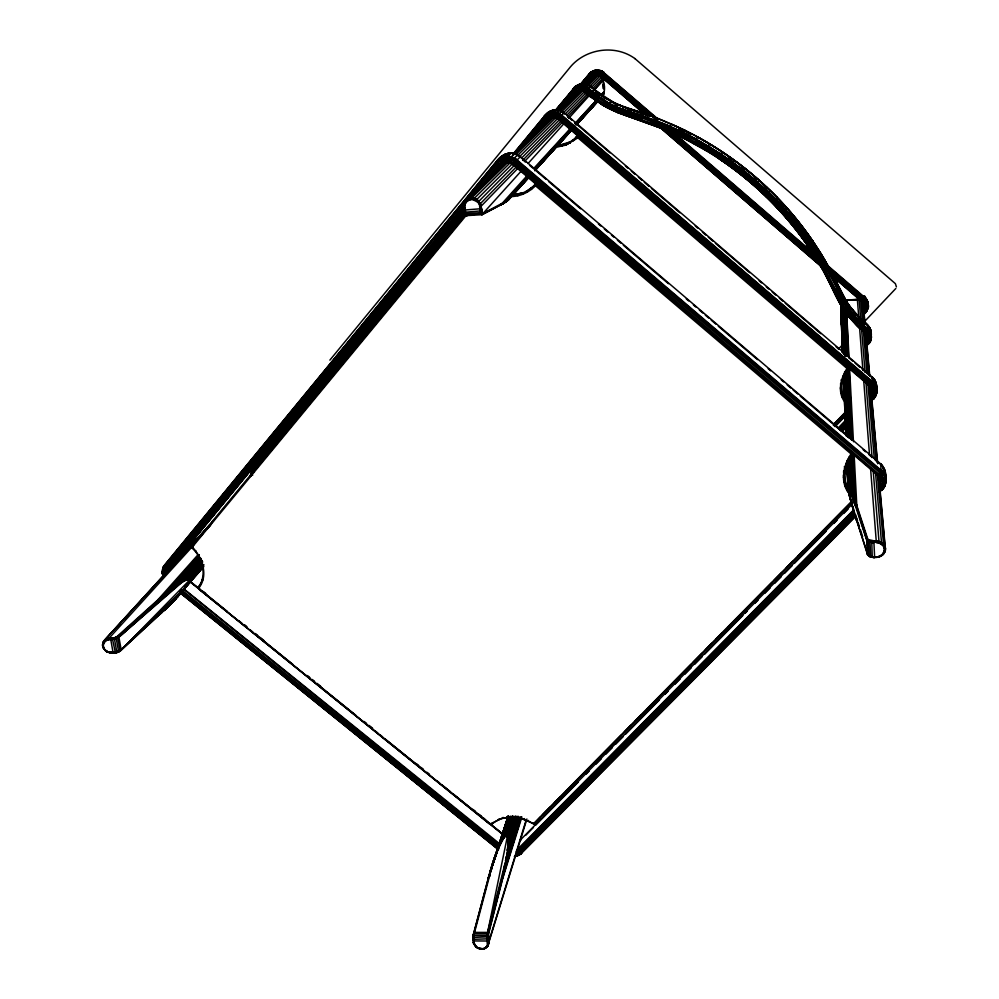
<?xml version="1.0" encoding="UTF-8"?>
<svg xmlns="http://www.w3.org/2000/svg" width="999" height="999" viewBox="0 0 999 999"><rect width="100%" height="100%" fill="white"/><g stroke="black" fill="none" stroke-linecap="round" stroke-linejoin="round"><path stroke-width="1.5" d="M526.098 820.092L488.648 942.244C488.898 949.874 478.533 950.873 474.95 945.603C473.576 942.02 471.516 935.801 474.463 932.404L487.587 932.404C490.509 937.961 488.948 952.921 478.321 948.413C474.9 947.364 469.006 935.501 476.448 947.189C480.469 949.287 487.062 949.762 488.536 944.317L488.449 933.141L502.734 877.384L521.091 817.257M474.712 945.529L473.451 938.923L473.901 932.854L488.898 876.298L508.966 817.157M487.974 945.541L484.802 948.351L487.562 945.616L488.036 932.854L502.335 877.085C517.045 814.809 500.511 830.306 488.486 877.459C493.456 864.197 496.178 849.375 503.996 837.125L510.689 816.395M594.817 76.386L593.818 76.211L584.89 84.903M869.979 341.983L868.368 344.081L871.44 337.35L870.666 332.592L854.632 316.046L846.565 305.232L820.366 256.131L820.379 252.847C777.734 183.654 708.478 131.843 630.506 109.216L628.771 111.651L627.597 116.059C702.871 138.062 770.167 187 812.824 252.972C829.595 276.96 837.637 307.055 859.977 327.023C865.309 329.907 870.741 336.588 866.046 342.407L865.858 340.622L867.919 337.312C874.362 334.016 870.117 346.79 866.745 343.044C875.698 336.913 870.241 323.926 861.825 320.117C827.459 280.607 855.981 314.498 863.386 321.865L862.849 322.29M853.883 510.327L849.162 494.73L848.163 486.863L851.623 492.719L856.817 505.631L867.919 539.448C874.787 541.433 890.171 541.92 883.928 553.608C880.319 558.141 871.128 559.24 867.469 554.495L866.807 540.609L853.333 499.5L848.163 486.863L856.318 505.107L867.432 539.822L871.677 541.458L878.983 541.371L883.503 544.155C892.631 556.006 867.419 559.29 880.668 556.056C893.93 543.394 874.487 542.469 866.945 540.059L854.882 502.572L848.026 487.037L852.434 506.905L867.644 555.019C880.156 559.577 872.314 557.729 867.469 554.495L868.081 555.382M473.489 942.232L476.448 947.189L474.038 943.73L474.188 933.803L489.273 877.047C492.407 863.773 497.027 848.551 504.907 836.126L511.176 816.945M847.901 488.149L848.188 486.913L853.196 496.366L856.817 505.631L855.768 506.73L851.335 493.194L849.962 456.905M847.889 487.774C847.914 487.187 849.849 500.424 851.485 502.759L851.36 499.65M520.029 818.181L504.745 864.585L487.587 932.404L488.723 933.241L502.922 877.784C505.269 864.672 510.939 848.588 507.442 836.138L487.312 933.803C488.286 935.539 489.323 940.034 487.237 941.021L473.601 940.933L473.301 934.739L488.486 877.459L507.767 818.556M474.463 932.404L473.301 934.739L473.301 940.708M518.456 817.744L508.091 850.486L507.317 850.224C508.254 847.489 510.889 833.591 504.907 836.126L511.101 816.857L520.004 817.881L533.616 823.588L852.184 500.911M879.794 463.911L880.668 463.886L881.118 471.016C891.645 478.746 877.097 497.265 884.09 487.262C887.412 480.019 886.837 469.542 880.668 463.886L520.392 156.668C513.199 150.225 501.573 153.297 496.428 161.463L164.76 564.785C162.612 567.494 160.602 573.463 163.536 575.649L163.436 570.716L164.81 566.333L497.202 161.738C502.31 155.981 510.651 157.018 516.695 160.427L881.118 471.016C887.724 474.8 887.274 485.214 881.955 489.997L879.395 488.349L880.057 488.111C883.665 484.215 883.441 476.898 878.745 474.026L514.173 163.424C510.364 159.128 502.822 159.703 499.05 163.836L478.046 189.822M491.333 868.93L508.091 816.133M871.34 334.927L869.455 330.469C859.227 321.715 849.912 312.287 843.281 300.574L827.534 268.306L812.637 244.243L812.724 241.046C783.154 197.715 743.044 161.776 697.002 136.676L695.953 139.023L696.79 140.072C743.256 164.498 782.966 201.061 812.637 244.243C833.141 269.48 838.261 304.97 864.135 325.961C860.314 334.178 854.595 321.466 850.873 319.056C836.787 303.446 831.23 282.592 820.079 265.097C792.482 218.094 752.709 178.496 706.031 150.437M842.07 396.903L842.894 395.854L844.592 400.012L843.805 400.661C837.199 390.372 841.42 377.347 846.965 368.431L577.922 137.825L566.021 145.055L557.604 146.953L557.904 145.629L569.83 142.008L570.404 142.645L566.508 144.505L566.046 143.806L557.654 145.916M855.481 502.847L854.12 501.785L854.495 500.262L855.481 502.847L854.12 501.785L854.957 500.724L852.796 452.472M849.325 493.881C839.447 482.03 843.593 464.897 851.023 453.908L535.489 185.789C528.908 192.382 519.817 196.791 510.377 196.491M843.456 471.216L844.492 471.653L844.979 481.468L848.226 490.072L847.327 490.871M593.781 90.572L603.184 80.145L602.31 77.585L602.085 78.434C604.795 82.655 605.569 90.822 602.847 95.667L603.871 91.558M866.895 324.887C872.252 328.184 872.052 337.537 869.342 342.757L865.596 340.284L866.995 337.088L865.933 333.504L850.873 319.056L842.394 307.717L823.226 270.592L808.541 246.915L808.616 244.767M516.633 817.082L507.929 844.542L508.066 837.087C503.608 831.717 500.849 845.291 498.389 847.514L508.541 816.508L492.02 865.221L489.273 877.047L490.771 869.342L508.129 816.171M201.636 560.289L182.605 581.818L118.893 637.137L116.958 637.724L116.546 636.95L157.805 599.912C165.996 595.342 180.344 576.773 189.835 579.832L120.867 650.386L115.31 652.522L107.83 652.147L104.233 649.275L103.259 645.167L105.619 640.072L114.485 639.173L114.86 637.624L118.257 636.288L158.279 600.037L180.594 583.154L187.75 578.921L189.61 578.945L189.51 581.306L186.863 585.801L173.252 601.46L160.202 613.848L174.912 599.737L185.802 587.112L121.154 649.7L114.873 652.147L107.83 652.147C93.931 642.032 110.877 638.773 118.669 636.65L164.922 595.504L199.051 556.081M487.562 945.616L487.05 937.412L488.036 932.854M506.593 161.913L467.657 199.6L467.769 200.787L464.66 203.871L464.148 206.356L465.771 215.247L466.995 215.709L465.347 214.872L464.073 209.852L464.86 213.774L466.558 215.609L481.968 214.698L504.745 202.647L508.653 199.75L528.995 177.185M492.095 865.484L493.956 860.639L489.997 872.427M820.366 256.131L804.37 232.655L804.52 229.558M872.414 557.255L868.593 556.018L872.252 557.017L878.258 556.868L880.668 556.056L884.103 552.659L884.152 545.491L881.48 542.432L876.248 541.083L870.554 468.231M492.432 865.359L492.807 864.172M467.657 199.6C465.284 201.298 462.574 205.032 464.735 207.63C461.351 205.045 467.345 197.839 471.516 198.127L476.81 199.45L480.432 203.609L481.418 208.666L464.997 210.002C461.413 206.618 465.821 197.79 471.516 198.127C480.332 197.552 481.143 206.98 482.567 213.249L481.543 214.598L482.417 214.535L480.681 212.637L465.659 213.661L464.385 211.875L465.834 215.222L464.66 203.871C466.858 197.727 475.936 197.402 479.108 202.872C479.945 204.783 479.645 217.282 483.017 213.436L520.629 171.716M205.17 530.731L103.921 640.958L104.795 641.37L108.928 638.361L114.835 637.986L118.019 636.488L118.893 637.137L121.154 649.7C115.16 657.991 96.304 649.75 104.77 639.884L209.802 524.8M847.889 487.624L847.989 486.988L850.174 498.251L848.988 493.906M512.899 196.503L513.311 194.88L522.777 192.795L523.339 193.581M170.305 559.378L169.73 560.127L171.129 557.892L163.349 567.032L162.375 572.739L164.448 573.351L165.522 567.27L465.059 203.359M508.528 199.338L500.262 205.082L504.108 203.022L527.922 176.935M851.847 502.31L533.728 824.113C521.266 816.308 503.346 813.735 491.458 824.575L489.71 824.15L199.013 589.285L198.252 587.662C207.392 575.162 202.847 557.417 191.671 547.764L191.883 546.091L466.208 213.749M511.263 817.145L502.31 818.069L490.122 824.038L198.426 588.548C209.103 575.711 202.135 557.342 192.32 547.052L465.821 215.834M555.731 109.915L574.425 87.75L579.008 85.689L584.053 85.864L586.438 86.801L591.558 92.183L598.101 96.766L611.713 105.107L670.004 126.873L696.79 140.072L709.802 147.602L707.492 151.349L680.893 136.751L668.256 130.919L641.221 120.367L625.162 115.347L626.41 111.126C697.464 129.845 759.752 174.937 804.37 232.655M878.433 474.987L885.089 547.814L884.09 548.089L883.079 545.841L877.621 541.483M520.004 817.881L520.279 817.219M812.637 244.243L795.579 221.416L795.791 218.394M250.549 476.298L250.724 473.663L252.759 469.617L464.772 212.587M627.884 109.39C622.277 105.407 611.838 102.81 605.307 97.777C598.376 96.828 590.796 80.17 584.053 85.864C579.495 94.655 597.889 99.288 602.522 104.995C636.413 122.877 675.848 128.434 707.604 151.211M489.448 874.362L488.424 877.859L491.695 867.744M493.256 861.925L493.643 860.738M542.607 118.906C546.49 111.938 555.644 106.543 563.024 111.826L872.414 377.222C877.397 381.818 878.059 390.072 875.636 396.128L871.116 394.268L871.652 389.423L869.405 385.939L558.316 119.268L564.148 112.75C558.091 107.105 548.264 109.977 544.018 116.508L513.311 153.734M498.189 848.488L497.127 850.574L503.546 838.049L505.444 835.763L507.042 835.526L508.104 838.923L508.091 850.486L505.544 860.701L506.505 861.163L506.83 853.483L507.679 853.808L505.544 860.701M589.81 87.188C589.909 78.559 564.897 87.125 576.061 92.72C578.184 90.584 581.855 89.535 584.577 91.409C586.85 92.532 588.186 87.163 590.484 86.314L586.013 83.953M493.956 860.639L497.352 850.574M200.911 558.541L202.447 563.536L189.023 578.696L189.86 579.682L189.335 581.668L181.119 592.956L188.911 582.579L189.385 578.858L180.245 582.479L175.974 586.5L169.992 589.797L167.857 593.006L159.003 599.7L158.878 600.849L118.893 637.137L118.019 636.488M120.829 650.524L160.914 613.386L187.138 585.264L170.704 604.033L120.38 650.649L121.116 650.174M560.439 110.477L560.152 111.788M658.141 119.83L603.808 72.939L599.6 70.717L595.691 70.542L596.128 74.888L600.337 75.936L644.617 114.098M496.578 853.558L493.568 861.812M786.275 210.514L786.563 207.592M854.058 498.464L853.333 499.5L854.058 498.464L851.835 453.571M167.108 572.989L168.619 568.731L465.147 208.966M826.922 264.872L864.809 297.477C869.292 299.663 870.229 314.036 863.423 308.654L863.86 304.508L862.512 302.035L832.442 276.074M863.336 314.872C868.955 310.976 870.191 301.86 864.635 297.415L863.561 298.239M494.455 858.403L494.567 857.467M851.623 492.719L849.5 489.473L848.401 459.303M531.218 138.923L547.09 119.705C549.55 116.059 555.606 115.684 558.666 118.819L869.929 385.676C877.209 389.26 866.957 396.978 873.451 399.013C878.92 393.594 877.447 380.881 871.665 377.36L862.199 369.23M880.668 463.886C886.125 469.555 886.775 479.433 884.502 486.675L879.232 484.527L879.857 478.971L876.985 474.7L879.132 477.197L883.765 475.174L884.34 474.425L883.453 472.677L881.28 470.354L517.12 159.965C511.326 154.733 500.649 155.207 496.428 161.9C498.426 165.834 502.784 166.833 504.982 162.25M885.039 475.561L884.365 468.868M185.489 587.25C184.078 589.485 191.184 580.993 189.623 578.983L201.935 564.86M464.747 212.974L252.622 470.129L250.437 476.136L252.759 469.617L351.898 350.062M250.649 476.548L252.759 469.617M865.109 324.538L863.286 304.42L863.361 309.228M495.142 857.167L495.541 856.018M876.41 394.218C877.796 389.872 876.298 384.94 872.864 381.98L561.763 115.147L556.743 112.487L552.085 112.288L552.622 117.445L558.316 119.268L554.37 117.457L549.375 118.606L539.872 129.67M200.899 560.152L182.33 581.206L188.299 578.945L202.622 562.212M507.317 850.224L508.091 843.805M527.884 176.074L503.783 203.222L500.262 205.082L503.846 202.685L528.109 176.224M654.795 125.337L657.779 118.481L684.977 130.407L671.103 123.976L668.256 130.919L617.407 112.35L602.597 104.833L589.11 95.142L603.184 80.145C603.059 75.325 596.178 72.902 593.331 76.873M866.008 339.248L866.47 335.439L864.485 332.13L866.682 336.913L865.596 340.284M795.579 221.416L776.473 200.012L776.847 197.165M641.221 120.367L644.243 113.549L657.954 118.719L657.717 119.443L653.621 117.957M830.082 272.302L863.036 300.724C866.47 302.897 866.57 308.254 864.01 311.176L865.396 312.699L867.881 308.629C871.303 304.845 858.104 284.615 868.206 304.096L867.507 301.174M555.744 110.165L572.614 89.748L579.008 85.689L586.438 86.801L598.101 96.766L603.496 99.813L605.307 97.777L617.507 104.408L644.318 113.561L644.093 114.485L630.494 109.665L644.293 113.736L623.925 107.043L613.636 102.51L594.13 89.46L597.802 93.307M186.863 585.801L189.835 579.832M490.921 177.685L500.849 165.647C503.733 161.9 509.652 161.701 513.136 164.773L516.695 160.427C514.323 157.118 509.577 156.231 505.769 156.618L506.431 162.625L510.864 163.374L513.136 164.773L877.247 474.937L879.857 478.971L880.868 479.108L885.551 477.385L881.28 470.354M102.997 647.177L105.832 650.948L110.027 652.734C114.161 653.071 105.482 652.659 104.982 650.062C100.474 646.378 103.097 638.461 108.928 638.361L191.82 547.177M496.353 853.783L497.177 851.598M490.634 870.279L508.191 816.171M658.416 119.393L602.185 71.229L597.614 70.005L592.994 70.917L591.121 72.203L593.381 75.874L598.214 74.288L599.625 75.087L595.329 74.6L592.345 77.148L588.911 74.401L593.818 70.617L601.011 70.679L604.133 72.64L601.011 70.679L597.614 70.005L590.958 72.128L579.944 84.927M113.599 652.834L117.42 652.247L120.055 650.486C121.828 650.761 114.011 654.333 113.024 652.31L110.702 639.173L110.964 638.311L114.835 637.986M464.797 212.263L480.319 210.951L480.394 206.531L479.108 202.872L472.739 199.538L467.807 200.05M562.4 112.949L564.148 112.75L559.178 110.115L553.621 109.902L548.576 112.163L546.578 114.098L547.814 113.774L547.664 114.46L546.952 114.111L542.981 118.918M766.208 189.91L766.67 187.138M529.458 176.786L508.204 200.15L482.342 213.724L480.894 206.418L517.869 168.332M555.794 110.377L574.812 87.9L576.598 86.451L581.53 85.489C595.791 96.166 610.501 108.042 628.271 113.112C670.292 127.585 711.001 147.028 745.454 175.474C779.695 203.234 808.441 237.774 829.108 276.735C838.96 296.241 849.6 316.208 866.82 330.294L869.142 337.387L867.419 343.594L870.666 340.122L870.279 328.721M697.689 138.099L698.076 137.437C745.766 163.686 787.012 201.623 816.633 247.327C832.816 269.368 839.135 297.739 858.965 317.207L859.252 320.991C864.622 327.347 874.774 334.84 867.994 343.956L869.342 342.757M481.968 214.698L500.786 204.895L526.461 176.386M519.405 187.15L528.796 176.786L506.855 201.061L502.335 204.046L505.981 201.573L527.897 177.41M625.162 115.347L617.382 112.525L618.955 108.416L642.757 115.709M496.428 161.463C500.262 157.005 507.092 155.145 512.487 157.517L510.452 163.162L513.136 164.773M841.22 379.67L842.095 380.119L841.795 392.52L840.933 392.944M840.521 384.74L841.395 384.565C841.195 376.036 856.767 355.232 843.431 376.798L842.619 376.735M851.697 300.175L858.228 299.325L861.375 300.649M497.589 850.524L497.764 849.525M185.777 587.25L185.052 588.199M620.754 105.782L620.479 106.681M863.286 304.42L862.686 306.805L863.148 305.182L862.474 305.107M847.327 460.626L848.139 487.175M872.252 557.017L871.74 541.096L868.443 541.92L866.807 540.609L867.919 539.448L866.807 540.609M489.273 877.047L489.81 874.175M867.806 307.892L867.656 304.458M867.881 308.629L868.131 303.371M853.196 496.366L852.584 497.365L853.233 497.027L851.285 454.358L852.247 453.009L851.922 455.532L849.1 459.315L845.366 467.819L844.355 467.919M472.764 198.401L472.739 199.538L475.399 199.063L474.25 198.364L468.881 198.739M480.681 212.637L480.644 208.903M121.154 649.7L181.194 592.769L160.202 613.848L163.274 610.314M181.893 591.957L182.58 591.146L181.119 592.956M473.601 940.933L473.938 939.285L473.164 938.823M776.473 200.012L758.353 183.416L755.494 180.232L756.043 177.547M468.044 199.75L497.977 162.75C502.722 157.218 510.239 158.966 515.959 161.276L880.556 471.978L881.942 472.664L882.429 471.803M498.414 848.451L498.613 847.489M520.442 148.314L547.315 115.921L554.545 114.273L560.814 116.234L873.426 383.903C881.443 392.632 868.905 405.045 875.124 396.216L873.451 399.013M582.991 83.966L591.695 73.589L597.789 72.178L603.046 73.814L653.658 117.482M202.735 579.02L203.321 576.386M498.826 847.439L499.25 846.465M603.384 95.055L604.12 91.571M188.861 582.355L203.172 566.171M497.814 850.299L498.002 849.475M502.335 839.797L509.677 816.533L500.724 842.844M490.284 871.465L491.358 867.881M744.342 171.004L744.992 168.394M527.322 141.895L546.328 118.469C549.55 114.935 556.031 114.348 559.278 118.057L870.691 385.052C874.737 387.575 874.887 393.893 871.827 397.302L872.814 398.014L874.175 395.991L875.274 391.346L872.227 383.291L872.414 377.222M104.083 641.37L103.646 643.094L102.909 642.807M117.42 652.247L119.405 651.273M583.766 84.64L590.846 75.737C593.556 72.765 599.013 72.215 601.76 75.362L647.652 114.947M465.147 213.636L252.897 470.866L251.648 474.712L252.722 475.124M510.214 816.295L502.884 838.885L498.389 847.514L499.038 846.503M867.219 310.239L865.396 312.699L867.794 305.906L864.747 298.589L827.097 266.109M848.626 487.487L847.739 460.939M481.156 206.293L480.144 205.257L479.782 206.593L480.894 206.418M488.798 877.159L489.547 875.149M604.158 72.59L598.139 70.567L597.414 75M577.509 137.625L578.034 136.326L576.161 137.113L576.685 137.874M864.635 332.23L867.681 329.021L867.269 324.712L870.541 329.583L871.44 337.35M863.423 308.654L864.06 305.906L862.412 301.273L832.866 275.799M864.135 325.961L862.05 301.286L863.074 303.509M536.001 185.777L536.675 184.191L526.835 191.109L527.197 192.22M755.494 180.232L734.877 164.423L732.791 162.263L733.528 159.715M115.385 652.722L112.587 639.56L112.899 638.099L116.658 637.3M180.482 593.593L179.645 594.63L180.394 593.793M499.25 844.605L183.853 589.285M617.382 112.525L609.802 109.066L611.713 105.107L591.995 91.683M179.745 594.43L177.335 597.165L179.907 593.868M540.234 817.182L534.477 823.688L533.616 823.588M561.763 115.147L554.994 112.325L554.37 117.457L550.924 117.832L547.09 119.705L544.018 116.508L550.973 110.739M852.984 496.403L851.86 495.392L850.761 455.619M592.994 70.917L589.248 73.789L592.345 77.148L595.329 74.6L597.777 74.638M613.636 102.51L613.286 103.384M473.451 938.923L473.901 932.854M521.241 817.257L502.684 876.585L501.835 876.985L502.684 876.585L502.922 877.784L521.903 816.945M528.521 820.454L528.508 821.203M581.356 84.515L589.497 74.263L594.105 70.991L594.492 71.778M487.687 946.19L526.898 818.993M876.985 557.167C881.767 557.267 886.138 552.647 885.089 547.814M513.748 154.733L544.73 116.683C549.1 111.763 556.256 112.525 561.426 115.522L873.85 383.204L876.81 388.911M524.512 818.581L524.363 819.267M599.6 75.549L597.976 74.9L594.642 75.724C597.664 73.576 602.247 75.662 602.984 79.221M506.243 856.98L506.855 856.343L507.155 857.379L519.655 817.282M518.156 816.245L508.391 847.427L517.832 817.844M507.679 853.808L518.856 818.243M505.756 865.134L504.745 864.585L502.684 876.585L520.641 817.532M516.008 816.47L508.553 840.171L516.183 816.395M517.482 816.445L508.566 844.679L508.291 843.818M513.748 816.807L507.642 836.101L505.993 835.476L502.997 838.486M508.366 838.436L515.409 816.245M507.155 857.379L519.842 817.257M513.873 816.82L507.642 836.101L507.117 835.526L513.261 816.27M515.946 816.42L515.521 817.045M174.051 562.674L174.55 563.349L177.797 558.453M506.805 835.376L512.674 816.096M514.697 816.358L507.779 837.1L508.628 842.257M509.165 156.681L508.466 162.662L510.864 163.374M512.337 816.133L506.118 835.389L507.43 835.951M882.479 543.543L881.305 544.043L880.231 542.157M505.969 835.464L503.996 837.274L505.819 835.576L511.988 816.283M507.28 816.52L506.58 817.145M508.766 816.683L499.887 844.617M162.762 575.474L162.65 570.067L164.76 564.785M833.466 277.035L861.8 301.473L864.335 299.238L864.809 297.477M173.401 588.486L200.275 557.679M503.146 817.407L502.31 818.069M499.263 818.855L498.301 819.555M109.191 652.597C104.346 651.66 100.674 645.204 103.921 640.958M720.866 153.996L721.703 151.523M490.871 823.588L490.534 824.25M848.039 459.902L849.05 488.548L848.813 487.762L849.625 488.898M508.966 199.4L504.994 202.46L528.808 176.748M466.096 214.91L481.106 213.886L482.117 212.3L482.342 213.724M500.899 842.831L501.411 841.77M846.353 464.223L844.392 476.923L843.368 477.31M490.359 872.264L491.62 868.693L490.984 870.117M488.486 877.459L489.273 876.111M171.566 603.171L175.874 598.663L163.973 610.551L177.635 596.366M198.938 588.648L198.252 587.662L201.236 582.742L201.124 584.315M198.851 588.211L198.888 586.925M864.098 309.141L864.585 304.52L862.412 301.273M626.835 108.192C612.862 103.409 599.425 95.442 589.01 85.215M851.335 493.194L852.247 495.467M464.647 210.115L168.244 570.279L166.059 571.416L162.65 570.067L164.548 565.434L496.928 161.014L505.007 154.296C510.052 152.135 516.296 153.059 520.417 156.681L520.054 157.168M584.577 91.409L586.788 87.612L588.311 88.511M464.26 208.604L166.708 569.692L165.859 573.301L164.448 573.351M490.634 871.303L491.62 868.693M880.169 485.314L880.868 479.108L878.783 475.374L513.474 164.286C509.927 160.739 503.546 161.089 500.187 164.748L487.075 180.906M866.682 336.913L866.67 338.973L870.666 340.122M708.578 146.254L709.515 143.831M870.166 556.643L878.258 556.868L882.679 554.607L884.202 550.511L885.201 550.287M505.007 154.296L500.674 157.48L497.427 161.751M548.576 112.163L546.952 114.111L549.388 111.663M609.802 109.066L602.522 104.995L604.732 101.211L603.496 99.813M518.931 155.944C512.487 149.9 501.086 154.246 496.953 161.776M192.145 547.44L191.558 546.878L192.532 545.379L193.606 545.629M585.514 83.991C588.386 79.258 594.992 70.417 601.223 76.011L647.315 115.772M504.045 203.047L504.97 202.123M574.875 92.02L575.836 89.798C584.14 84.366 590.646 94.818 596.765 98.626C610.039 108.629 626.036 113.749 641.795 118.357C620.779 114.698 600.324 105.407 584.989 90.572L580.769 89.398L574.875 92.02L560.963 108.829M606.793 98.676L606.356 99.5M867.631 553.946L853.958 512.062L854.769 512.962M580.594 84.628L590.958 72.128L588.861 74.138M507.879 200.287L504.994 202.46M865.908 312.237L866.795 310.264L865.396 312.699M869.717 541.121L868.243 540.546L867.344 541.308L868.006 555.219M494.742 858.316L495.342 857.067M563.024 111.826L563.798 113.224M643.381 113.112L600.886 76.461L603.808 72.939M655.319 117.894L600.524 71.166L599.025 75.25L601.248 76.099M681.568 137.113L683.503 133.154L683.041 132.343C663.324 123.252 641.783 118.681 622.277 109.153L623.925 107.043M684.902 130.569L684.565 131.256L679.233 128.771M847.914 488.349L846.865 462.774L852.322 453.983L851.285 453.471M506.855 201.061L505.919 201.898L528.421 177.647M492.02 865.221L492.482 864.297M561.426 115.522L557.829 113.037L556.068 117.894L558.316 119.306M683.041 132.343L684.19 130.045L684.977 130.407C744.467 159.74 795.067 206.993 827.497 264.922C838.436 285.639 847.302 309.078 865.721 323.876M879.757 492.207L883.903 486.838L881.955 489.997M849.537 489.098L849.999 490.634L850.012 489.647M108.928 638.361L108.704 639.785L107.58 639.348M603.034 72.128L601.011 70.679M693.606 143.332L694.655 143.931L696.79 140.072M519.093 155.582L520.392 156.668L517.12 159.965L515.546 159.103L512.287 164.123L513.474 164.286M853.333 510.177L517.345 849.575L516.433 851.26L517.582 853.608L519.318 854.869L521.253 853.546L855.644 516.52M198.127 554.62L157.805 599.912L164.036 594.58L199.288 555.044M865.534 312.6L867.132 309.24L863.423 314.036M169.231 605.494C171.94 602.459 162.987 612.237 166.933 607.267L166.396 608.241L170.429 603.458L165.534 609.078M513.324 154.096L544.055 116.846C546.915 112.537 553.109 111.014 557.829 113.037M503.446 203.409C505.094 201.985 500.924 205.12 504.433 202.834M464.148 206.356L465.959 202.622L465.671 201.336M560.439 114.398L557.629 118.706L558.666 118.819M602.522 104.995L595.591 100.35L598.101 96.766L597.714 95.817L586.438 86.801L588.374 84.878M256.768 465.796L258.054 464.248L256.768 465.796L257.555 465.734M600.187 94.455L594.118 89.485L600.187 94.455L599.775 95.08M602.709 72.303L600.337 75.936L600.886 76.461M876.985 474.7L878.745 474.026L881.118 471.016M566.608 103.272L576.573 90.772L574.425 87.75L572.614 89.748M850.087 490.284L850.574 492.02L850.636 490.934M112.85 638.96L116.271 638.611L118.419 636.85M873.85 383.204L875.486 385.477L871.028 387.874L869.192 385.789L870.042 386.513L872.626 384.777L873.85 383.204L872.864 381.98M655.956 122.165C678.895 131.706 701.598 142.295 722.514 155.719L720.017 159.353C756.68 184.003 788.448 215.946 812.587 252.984C828.383 274.725 835.114 301.985 853.608 321.865L856.767 319.118M870.329 337.3L868.718 339.86L865.446 341.77M257.542 464.435L251.486 471.615M186.476 586.313L187.138 585.264M851.023 453.908L851.71 452.847L818.493 424.55M864.884 298.202L867.082 301.136L863.336 303.197L861.8 301.473L862.512 302.035L864.672 300.487L865.708 299.213L864.884 298.202L826.498 265.16M864.847 307.829L863.848 309.353L864.797 310.889M864.847 311.788L865.534 312.175L864.01 311.176L864.847 311.788L865.996 310.052L866.907 306.081L864.335 299.238L830.206 269.792M488.461 943.58L486.451 947.202L482.942 949.05L476.286 947.189L480.556 948.95M175.175 598.975L174.088 600.599L175.874 598.663M710.564 145.554L711.101 144.768M734.877 164.423L732.192 167.919M187.138 585.389L188.299 583.503L186.875 585.414M859.789 299.925L857.354 299.3L844.255 300.324L859.789 299.925L857.367 299.85L858.228 299.325M846.965 368.431L847.552 367.545L578.608 137L576.91 136.638L577.072 137.637M874.063 398.464L875.636 396.128M504.245 837.125L501.923 840.221M473.988 935.526L487.137 935.526L487.749 934.614M879.145 492.032L882.154 489.373L880.057 488.111L880.431 489.235L881.218 488.936C886.076 483.928 883.64 476.985 880.556 471.978M882.654 489.335L884.502 486.675M185.09 588.049L183.828 589.735M850.698 491.658L851.185 493.606L851.298 492.407M833.191 289.847C839.422 304.558 848.563 318.731 861.088 329.183L859.09 327.485L862.224 324.5L856.093 319.942M746.827 173.664L743.98 177.023M329.882 360.115L569.268 68.319C584.465 48.689 614.934 43.869 635.052 58.691M183.878 589.572L182.517 591.333M177.335 597.165L174.85 599.762L203.771 566.62M200.724 559.09L178.371 584.715L118.893 637.137M871.116 394.268L871.877 391.059L869.929 385.676L872.227 383.291M488.648 942.244L487.45 942.844L488.012 943.743M723.126 153.584L723.726 152.847M181.855 592.12L182.58 591.146M758.353 183.416L755.344 186.638M869.142 337.387L865.858 340.622M875.299 396.678L871.29 401.248M506.88 201.149L507.604 200.587M118.556 651.186L116.271 638.611L116.958 637.724M603.821 73.039L603.196 71.816M863.223 308.167L863.948 304.67L862.911 302.16L864.884 324.475M851.86 495.392L851.997 494.043M516.321 855.606L517.445 855.968L521.653 853.059L521.253 853.546L519.53 853.183L515.684 854.595L516.321 855.606L518.481 854.482L855.194 514.672M473.913 937.399L488.049 936.775M502.847 203.659L502.047 204.208L503.846 202.685L502.697 203.846M604.732 101.211L615.809 106.493L617.507 104.408M517.582 853.608L854.17 513.798M173.114 555.481L175.087 553.071M178.059 549.462L180.045 547.052M183.017 543.444L184.99 541.033M205.794 515.746L263.237 445.916M265.21 443.506L268.182 439.897M270.167 437.487L273.139 433.878M275.112 431.468L277.098 429.058M279.083 426.66L282.055 423.039M284.028 420.641L287 417.02M288.986 414.61L290.959 412.212M293.931 408.591L295.916 406.193M317.707 379.695L379.108 305.057M381.081 302.647L384.053 299.026M386.039 296.628L388.012 294.218M389.997 291.808L392.969 288.199M394.942 285.789L397.914 282.18M399.9 279.77L401.885 277.36M404.857 273.751L406.83 271.341M409.802 267.732L411.788 265.322M433.566 238.836L490.022 170.205M491.995 167.795L494.967 164.186M172.777 556.406L175.749 552.797M177.722 550.387L180.694 546.778M182.667 544.368L189.598 535.951M191.583 533.541L194.555 529.932M196.528 527.522L199.5 523.913M201.473 521.503L203.459 519.105M206.431 515.496L208.404 513.086M274.725 432.467L291.546 412.013M293.531 409.615L296.503 406.006M298.476 403.596L300.462 401.186M303.434 397.577L305.407 395.167M308.379 391.558L310.352 389.16M322.24 374.712L324.213 372.315M382.617 301.323L388.549 294.106M390.534 291.696L393.506 288.087M395.479 285.677L398.451 282.068M400.424 279.67L402.41 277.26M405.382 273.651L407.355 271.241M410.327 267.632L412.312 265.235M414.285 262.824L416.271 260.414M419.23 256.805L421.216 254.395M492.482 167.77L495.454 164.161M163.436 566.808L165.409 569.23L166.533 568.094L464.16 206.693M229.995 493.906L231.968 491.496M234.94 487.899L236.925 485.489M239.897 481.893L241.87 479.483M244.842 475.886L246.828 473.476M248.801 471.078L251.773 467.47M337.924 362.949L339.897 360.539M356.73 340.122L358.716 337.712M361.688 334.116L363.673 331.705M496.366 171.641L504.757 162.288L499.8 168.294M179.77 556.056L294.705 416.645M296.691 414.235L299.663 410.626M301.636 408.229L304.608 404.62M306.593 402.222L416.571 268.818M418.556 266.408L421.528 262.812M423.514 260.402L426.486 256.793M428.459 254.395L464.135 211.126M165.409 569.23L167.857 569.755L175.599 561.5L465.109 210.377M199.226 589.023L199.638 588.536M769.405 193.656L766.233 196.728M353.883 347.652L356.868 344.043M358.853 341.633L361.825 338.024M363.823 335.614L365.809 333.204M368.781 329.595L370.766 327.185M373.751 323.576L375.736 321.166M377.722 318.756L380.706 315.147M382.692 312.737L384.677 310.339M387.649 306.718L389.647 304.32M392.619 300.699L465.134 212.812M513.798 153.821L516.783 150.212M518.768 147.802L521.74 144.193M523.726 141.783L526.71 138.174M528.696 135.764L530.681 133.354M532.667 130.944L535.651 127.335M537.637 124.925L540.609 121.316M261.039 460.639L263.024 458.229M265.996 454.62L267.982 452.21M308.691 402.884L366.271 333.092M368.256 330.681L371.228 327.073M373.214 324.675L376.198 321.054M378.184 318.656L381.156 315.047M383.141 312.637L385.127 310.227M388.112 306.618L390.097 304.208M393.069 300.599L395.055 298.202M397.04 295.791L399.026 293.381M402.01 289.772L403.996 287.375M406.968 283.753L408.953 281.356M411.938 277.747L413.923 275.337M514.185 153.809L517.17 150.2M519.155 147.79L522.127 144.181M524.113 141.783L527.097 138.174M529.083 135.764L531.068 133.354M533.054 130.944L536.026 127.335M538.011 124.937L540.996 121.329M465.871 214.423L253.521 471.653L252.41 472.727L251.611 471.378M545.217 123.676L550.661 117.283M556.031 110.614L576.46 85.827L583.516 83.579L581.53 85.489M547.714 121.241L550.699 117.632M557.554 110.002L573.451 90.784C576.623 85.752 583.329 86.588 587.874 89.023M558.241 110.639L575.836 89.798L573.451 90.784M579.308 85.802L589.248 73.776L592.032 72.04L592.607 72.727M581.181 84.94L583.166 82.542M586.151 78.933L588.136 76.536M163.973 610.551L166.933 607.267L160.202 613.848L161.488 612.949L160.914 613.386M567.12 103.509C572.19 99.825 574.9 88.387 582.904 90.672M573.351 96.316C575.112 90.647 582.991 92.407 580.781 85.951L583.641 87.338M575.374 94.356L578.334 90.509L576.323 92.72M586.101 84.303L594.018 75.262M536.475 186.001L537.3 185.027L607.305 244.655M577.922 137.825L578.846 136.726M575.424 87.825L579.932 84.328L586.163 83.978L579.745 84.141L574.65 87.562L576.46 85.827M868.243 540.546L867.432 539.822M609.54 103.372L611.288 101.311M199.176 586.126L198.988 587.812M480.144 205.257L477.485 201.835L477.734 200.499L480.644 205.07M865.808 311.238L866.87 310.002L866.945 310.739M120.38 650.649L122.415 648.289M203.721 564.872L189.51 581.306L203.808 564.91M172.153 602.509L203.297 566.47M203.509 566.77L175.724 598.888M576.91 136.638L577.984 137.075M202.347 563.399L189.073 578.671L189.598 579.07L185.339 579.72L188.299 578.696M189.835 580.269L203.134 564.61M573.501 140.797L573.064 139.947L573.975 140.247M169.318 605.319L174.425 599.45M576.161 137.113L577.534 137.088M519.755 840.434L521.391 839.635M202.173 560.651L185.802 579.42L202.26 560.776M189.86 579.482L202.085 565.072M526.835 191.109L531.181 188.037L532.005 188.686M569.83 142.008L565.809 144.081L566.021 145.055M175.974 586.5L175.462 585.714L172.802 587.662L199.55 557.255M182.33 581.206L187.163 578.908L202.56 561.376M178.371 584.715L177.947 583.99L200.637 558.204M779.932 204.345L776.623 207.255M199.001 555.019L164.036 594.58L159.003 599.7L157.805 599.912M169.992 589.797L173.689 587.612L170.692 590.659L169.992 589.797L198.913 557.08M522.777 192.795L512.962 195.267M877.871 474.7L877.996 475.624L878.783 475.374L881.942 472.664M180.245 582.479L200.874 559.203M198.739 554.67L198.551 555.344M172.802 587.662L199.763 557.342M518.131 194.193L517.869 195.779M562.05 145.017L561.888 146.316M878.633 476.623L880.119 480.856L878.945 483.728L879.907 482.742L879.307 476.298M196.041 551.073L195.754 551.623M527.947 163.599L564.522 123.027M568.706 118.394L589.597 95.205M534.153 169.131L570.729 128.634M575.961 122.852L595.816 100.862L574.775 123.689M601.036 95.08L604.17 91.608L601.023 95.042M535.077 169.805L571.653 129.283M575.836 124.65L597.777 100.337L575.886 124.475M516.408 190.784L508.878 199.063L515.234 191.758M518.493 188.474L528.908 176.935M538.274 166.558L563.274 138.873M576.81 123.876L583.029 116.92M586.151 113.461L590.347 108.879M592.407 106.556L596.578 101.948L592.382 106.543L596.59 101.96L593.394 105.395M538.186 166.421L542.357 161.826M544.443 159.515L563.211 138.799M535.402 170.117L572.002 129.695M577.36 123.814L598.164 100.824L577.16 123.864M166.933 607.267L160.202 613.848M192.195 546.166L192.208 547.889M535.189 169.355L571.715 129.071M529.008 176.985L508.866 198.926M536.326 168.931L571.903 129.795L536.326 169.106M534.677 170.754L572.152 129.47M576.323 124.875L598.189 100.787M192.869 547.827L192.482 548.276M103.409 641.533L211.763 522.789M207.255 528.434L210.402 524.987M102.722 643.593L106.918 638.985M118.444 626.336L120.542 624.038M124.725 619.43L127.872 615.983M145.692 596.415L148.839 592.969M159.316 581.468L161.413 579.158M180.27 558.453L182.367 556.156M187.612 550.399L191.808 545.804M201.236 535.439L203.334 533.141M207.53 528.546L210.664 525.087M535.214 168.931L571.715 128.871M575.899 124.301L597.789 100.262M192.532 545.379L192.32 547.052M508.691 198.514L513.923 192.77M537.986 166.333L541.121 162.874M548.451 154.833L562.05 139.885M567.282 134.141L569.368 131.843M535.189 169.955L571.915 129.62M211.9 522.489L213.998 520.192M537.687 166.271L540.846 162.825M556.605 145.592L561.863 139.848M567.12 134.103L569.218 131.806M576.585 123.764L582.892 116.871M586.038 113.424L590.247 108.841M177.46 596.952L178.234 596.103M856.118 515.247L519.318 854.869L521.253 853.546M533.816 168.369L570.566 128.272M534.428 169.331L571.353 129.058M575.574 124.463L597.727 100.3M854.32 511.688L516.845 852.447L519.53 853.183M250.749 473.876L252.66 471.79M163.349 567.032L166.084 564.073M597.714 95.817L599.575 93.819M789.922 215.434L786.475 218.194M838.536 349.001L841.72 345.629M865.059 320.979L895.816 288.486M866.208 346.341L868.481 343.956M833.815 424.1L845.691 411.763M834.402 423.913L845.216 412.674M833.391 425.512L845.254 413.186M834.565 426.511L845.566 415.097M835.289 426.511L846.103 415.297M838.298 427.884L845.866 420.055M838.511 428.409L846.078 420.567M839.06 429.158L845.554 422.44M524.35 161.638L562.15 122.565M567.544 116.983L589.148 94.655M839.872 429.995L845.279 424.4M840.746 430.744L846.165 425.149M841.545 431.268L845.866 426.798M842.082 431.456L845.416 428.022M171.766 602.946L169.855 604.882M480.432 203.609L517.245 165.934M522.652 160.389L560.539 121.603M567.032 114.96L587.599 93.906M593.019 88.362L602.759 78.384M251.76 472.003L252.622 470.129M164.96 609.665L166.358 608.166M163.561 567.594L164.548 565.434M747.165 171.328L747.864 170.679M478.933 201.249L514.822 164.922M521.353 158.317L559.403 119.78M564.847 114.286L586.588 92.258M590.946 87.862L601.823 76.848M507.405 200.612L508.291 200.037L507.804 200.512M542.42 814.959L550.062 807.217M554.445 802.784L559.902 797.239M566.47 790.596L570.841 786.176M575.212 781.742L621.128 735.239M624.412 731.917L630.968 725.274M635.339 720.841L640.809 715.309M647.364 708.666L650.649 705.344M653.933 702.022L691.096 664.372M693.281 662.162L702.035 653.296M705.319 649.974L711.875 643.331M716.246 638.898L721.715 633.366M728.271 626.723L731.555 623.401M733.741 621.191L772.002 582.429M774.188 580.219L781.842 572.464M786.213 568.031L792.781 561.388M798.238 555.856L802.609 551.423M809.178 544.78L850.723 502.709M520.229 840.134L852.846 503.533M525.774 835.201L533.454 827.434M535.639 825.211L578.396 781.955M586.076 774.188L589.36 770.853M595.941 764.198L601.423 758.653M605.806 754.22L612.387 747.564M615.671 744.23L623.351 736.463M625.549 734.253L659.527 699.862M665.009 694.317L668.306 690.983M674.887 684.327L680.369 678.783M684.752 674.35L691.32 667.694M694.617 664.36L702.285 656.593M704.482 654.382L742.856 615.546M745.054 613.336L747.24 611.113M754.919 603.346L758.204 600.024M764.784 593.369L770.266 587.812M774.65 583.379L781.23 576.723M784.515 573.389L792.195 565.634M794.38 563.411L826.185 531.243M833.853 523.476L837.137 520.142M843.718 513.486L848.101 509.053M502.335 204.046L503.846 202.685M853.658 510.764L516.433 851.26L518.568 852.397M476.81 199.45L512.912 163.299M519.48 156.731L557.779 118.394M563.249 112.912L585.139 91.009M589.51 86.626L600.461 75.674M168.993 605.731L170.08 604.645M799.35 226.898L795.766 229.483M514.335 158.079L517.644 154.808L520.392 156.668M559.39 113.536L561.813 111.151M474.25 198.364L510.626 162.338M517.245 155.782L555.819 117.57M562.437 111.014L583.379 90.272M587.787 85.902L598.813 74.987M471.516 198.127L508.179 162.125M515.946 154.483L553.721 117.395M581.493 90.122L560.389 110.852L564.148 112.787M587.05 84.665L597.04 74.85M535.227 134.902L537.45 132.717M571.977 98.889L576.435 94.518M464.897 202.223L481.568 185.964M483.791 183.804L503.783 164.286M513.786 154.533L520.454 148.027M522.677 145.866L549.35 119.855M559.353 110.09L579.358 90.584M586.026 84.078L592.682 77.572M514.36 154.333L552.072 117.507M559.827 109.927L579.795 90.434M586.45 83.928L595.329 75.262M596.753 74.276L595.516 75.15L601.223 76.011M591.47 76.798L594.155 75.524M466.595 200.15L505.656 162.1M513.474 154.483L551.411 117.52M559.228 109.915L579.32 90.347M511.238 156.843L514.572 153.596M556.743 112.487L559.178 110.115M502.247 155.931L499.925 158.167L501.411 157.742M507.967 156.344L511.338 153.097M553.946 112.063L556.406 109.69M600.524 71.166L595.691 70.542L592.619 71.279L597.614 70.005M164.273 568.468L165.522 567.27L167.632 568.606L169.281 568.431M504.682 156.581L508.091 153.334M544.018 116.508L553.621 109.902M579.008 85.689L581.018 83.779M590.584 72.49L595.254 70.192M602.647 94.843L603.371 93.294M576.598 86.451L578.621 84.54M864.485 332.13L865.933 333.504L869.467 331.293L867.681 329.021M808.179 238.674L804.47 241.096M516.958 856.093L521.653 853.059M164.897 594.118L164.036 594.58L167.07 592.107L167.857 593.006M843.431 309.315L847.252 307.105M573.064 139.947L576.398 136.838M164.66 609.889L165.809 608.841M758.541 180.994L759.302 180.369M158.878 600.849L164.922 595.504M164.273 610.327L160.964 612.924M547.09 119.705L548.189 120.067L552.622 117.445M816.395 250.737L812.587 252.984M876.523 388.037L871.39 389.448L871.49 391.583M841.42 308.017L840.958 307.38L841.67 324.513L840.958 307.38L841.832 308.853L841.658 307.817M480.319 210.951L481.718 210.702L481.868 212.625M161.151 613.161L161.863 612.512M574.912 87.575L577.197 85.714L577.822 86.351M576.061 92.72L581.73 90.447L585.439 92.008L583.016 89.698M824 263.037L820.079 265.097M182.979 580.968L180.594 583.154L177.947 583.99M839.285 302.497L843.281 300.574C811.837 234.116 761.663 175.874 696.303 140.984M769.455 191.121L770.254 190.559M854.12 501.785L855.019 501.61L852.384 452.559M830.956 275.524L826.947 277.397M593.381 75.874L596.128 74.888M854.882 502.572L854.957 500.724M508.466 162.662L504.458 163.074L499.975 165.26M833.453 289.885L837.287 288.149L834.14 280.731L834.053 277.247L812.724 241.046M503.196 155.332L503.821 155.707L500.399 158.142L501.261 158.541M473.938 939.285L488.061 938.835M845.304 486.55L846.24 485.189L844.367 476.236L843.318 475.936M885.988 480.531L884.103 481.293L880.119 480.856M573.301 139.673L569.58 142.283L569.917 143.207M855.893 506.206L855.681 504.807L856.817 505.631L855.681 504.807L855.768 506.73L855.481 504.245L856.817 505.631L854.108 454.208M500.849 204.857L501.885 204.258L501.261 203.883L501.885 204.258M500.786 204.895L501.585 204.408M175.599 561.5L175.537 559.977M572.914 90.197L575.199 88.749M575.549 92.47L577.459 91.571M183.079 581.143L179.433 583.166M856.318 505.107L856.28 505.806M847.202 368.781L848.039 368.256L847.552 367.545M864.51 298.763L865.609 298.239M789.734 212.687L790.621 212.213M502.472 203.946L501.261 203.883M876.897 390.771L871.877 391.059M502.047 204.208L502.747 203.796M534.015 823.139L534.765 822.714M505.956 201.711L507.18 201.011M870.753 334.016L866.72 335.189L865.658 333.479M547.202 113.511L549.887 112.013M500.674 157.48L503.821 155.707M855.693 315.172L856.643 314.772M843.98 481.993L844.954 480.781M115.31 652.522L117.482 652.01M188.299 578.945L189.236 578.746L187.163 578.908M120.592 650.724L119.231 651.548M868.281 305.657L864.06 305.906M591.283 72.752L597.964 71.191L603.546 73.239M869.929 385.676L869.192 385.789M465.921 201.698L470.129 199.725L470.104 198.589M885.626 483.678L882.329 483.778L879.907 482.742M870.454 556.905L868.98 556.318M807.754 235.689L808.728 235.327M518.481 854.482L520.491 853.583M877.584 542.032L871.89 542.632L867.894 541.033M593.781 75.887L595.891 74.788M506.431 162.625L502.659 163.961L499.475 158.853M589.497 74.263L590.259 73.539M876.598 393.519L871.702 392.707M104.77 639.884L112.8 638.461M867.082 301.136L867.969 303.321L864.585 304.52L863.586 303.858L863.735 306.406M113.174 652.734L114.873 652.147M517.107 855.843L514.36 856.443M840.409 388.861L841.295 388.561L840.371 387.849M823.363 259.79L824.4 259.54L831.305 271.953L847.227 302.897M188.324 578.783L189.623 578.983M466.995 215.709L465.272 214.423L466.558 215.609M482.767 948.95L485.077 948.413M868.031 308.004L863.91 307.305M871.89 542.632L873.913 542.07L873.863 541.158L871.677 541.458M184.191 580.182L185.402 579.87M490.122 824.038L483.991 818.293M496.765 852.671L496.091 853.845M843.493 472.577L844.492 471.653M869.467 541.645L870.004 542.37L871.553 542.007M544.055 116.846L548.189 120.067M548.451 113.124L554.994 112.325M508.716 153.846L506.168 153.858M501.573 157.555L505.769 156.618M880.057 542.669L876.335 542.582L876.248 541.083M496.428 161.9L501.323 165.622M836.463 284.653L837.562 284.515M488.186 934.789L488.449 933.141M842.494 352.197L840.721 304.795L841.383 304.683L841.458 306.306M853.496 509.253L851.722 504.42M851.348 454.807L852.322 453.983M516.071 195.367L518.556 195.017M845.991 299.975L845.179 300.274M875.586 381.543L876.435 386.75L874.974 380.332L871.665 377.36L872.04 378.596M847.239 369.205L848.114 369.106L848.026 367.769M841.258 380.669L842.095 380.119M600.636 75.424L601.76 75.362M557.954 118.119L559.278 118.057M835.851 295.429L840.009 293.669L839.847 289.66M869.367 329.533L870.541 329.583M512.637 163.474L514.173 163.424M601.148 74.613L602.409 74.575L650.674 116.209M558.553 117.17L560.052 117.133L872.626 384.777M513.299 162.387L515.059 162.35L881.018 473.713M549.875 118.594L546.678 114.236M866.995 300.162L867.344 302.247M883.79 545.841L882.204 543.98M594.88 70.554L595.691 70.542M474.188 933.803L487.312 933.803M881.755 464.835L880.419 463.661L884.839 470.367L886.013 481.418M551.136 112.275L552.085 112.288M848.139 315.796L851.76 313.311L846.49 307.817M845.254 485.164L846.24 485.189L848.201 489.373M845.941 463.411L846.902 463.449M508.341 840.758L507.817 837.05M603.134 80.107L603.633 88.686M106.681 638.786L107.617 638.836M589.298 74.913L590.072 74.962M544.492 117.47L545.404 117.545M869.242 326.848L870.254 329.495M626.061 112.088L656.405 120.679M587.312 89.698L585.576 89.56L586.113 91.134L596.103 99.575M496.915 162.662L497.977 162.75M873.351 378.084L872.202 377.085L874.974 380.332M862.599 321.903L860.738 300.15L857.354 299.3L858.803 317.907M840.896 391.92L841.782 392.008L842.906 396.366M115.022 638.461L116.271 638.611M843.306 296.428L837.287 284.478M491.371 824.063L492.557 823.226L490.996 824.262M498.888 164.523L500.187 164.748M507.679 848.451L507.679 847.239M546.178 119.056L547.277 119.256M856.418 520.004L857.567 520.941L856.155 516.958M590.721 76.249L591.633 76.411M589.947 75.574L590.846 75.737M848.213 459.153L849.075 458.653M625.174 115.16C720.616 140.01 801.373 212.088 840.384 302.31M545.254 118.269L546.328 118.469M497.789 163.599L499.05 163.836M883.653 467.432L882.991 467.307L884.127 470.092M110.702 639.173L112.587 639.56M597.24 70.355L598.139 70.567M866.995 337.088L867.919 337.312M844.555 373.014L845.316 373.189L844.517 372.028M872.539 556.568L874.612 557.317M628.059 108.641L644.318 113.561M512.937 153.659L516.058 154.445M875.998 382.879L874.412 380.282M642.195 117.158L628.271 113.112L625.674 113.287L627.772 114.922L641.433 119.468M477.385 200.899L475.162 199.538M554.37 117.457L556.381 118.094M481.106 213.886L481.918 214.161M627.597 116.059L607.267 107.705L589.11 95.142L595.591 100.35M597.589 74.9L599.625 75.087L598.214 74.288M641.233 120.217L625.349 114.41M851.123 455.244L851.897 454.87M504.27 867.831L504.895 869.255M611.713 105.107L626.41 111.126M645.454 114.972L649.537 116.458M840.484 383.728L841.395 384.565M656.343 121.216L669.842 126.224M863.261 327.235C850.461 318.469 840.858 303.708 835.401 289.285L841.433 301.835L836.5 288.711M585.676 91.671L580.769 89.398M847.052 369.593L847.714 369.393M483.017 213.436L482.804 214.073M583.978 86.376L586.788 87.612M855.082 503.121L855.893 503.958M614.485 103.933L618.081 105.582M855.481 504.245L856.106 504.532M683.503 133.154L695.953 139.023M865.559 331.631L867.744 332.692L860.801 326.273L862 328.571M875.748 385.277L876.373 385.589L876.323 384.103M849.2 488.449L849.5 489.473M537.3 185.027L534.44 185.152L530.856 188.411L531.356 189.435M584.989 90.572L586.113 91.134M516.071 154.008L517.644 154.808M829.595 270.554L864.672 300.487M872.814 398.014L873.626 398.439L872.926 398.813L870.866 396.453L871.253 397.515M512.487 157.517L515.546 159.103M685.876 131.943L691.133 134.678M864.335 299.238L865.346 299.762M861.613 325.362L863.785 326.548M870.678 332.505L870.941 331.031M844.317 466.558L845.366 467.819M884.527 473.051L885.276 473.476M858.191 299.525L859.065 300.037M863.386 321.865L861.15 320.554L856.418 314.785M615.809 106.493L618.955 108.416M475.399 199.063L477.734 200.499M589.797 94.306L596.765 98.626L590.983 92.87M854.644 501.898L855.269 502.285M588.948 85.377L590.484 86.339M867.419 306.681L868.243 305.644L868.306 306.368M722.514 155.719L732.791 162.263M854.495 500.262L853.67 499.225M864.197 297.677L865.209 298.326M864.747 298.589L867.582 301.898M853.733 498.289L852.946 497.302M718.131 158.067C753.583 181.556 784.527 211.8 808.541 246.915M859.302 327.46L866.72 333.241M729.233 157.892L731.68 159.603M251.648 474.712L250.724 473.663M595.554 91.908L597.664 93.494M741.246 166.758L743.618 168.594M634.84 58.529L895.391 283.666L896.415 286.9M162.188 572.202L162.837 575.124L162.362 572.34M867.344 329.595L870.666 332.592M180.17 591.783L498.239 848.401M181.081 593.156L224.713 628.346M228.346 631.281L230.769 633.241M233.192 635.189L281.656 674.3M285.302 677.235L287.724 679.183M290.147 681.143L338.611 720.242M342.245 723.176L344.667 725.137M347.103 727.085L395.567 766.196M399.2 769.13L401.623 771.078M404.046 773.039L452.522 812.137M456.156 815.072L458.578 817.032M461.001 818.98L498.563 849.287M180.919 593.319L497.627 848.825M179.608 592.482L498.526 849.762M203.272 591.47L205.694 593.431M244.418 624.712L246.828 626.66M255.307 633.516L257.717 635.464M260.14 637.424L263.773 640.359M307.33 675.549L309.752 677.509M312.175 679.457L314.585 681.418M317.008 683.366L320.642 686.301M364.198 721.503L366.621 723.451M369.043 725.411L372.664 728.346M416.233 763.536L418.643 765.496M421.066 767.457L423.489 769.405M427.122 772.339L429.533 774.3M473.101 809.49L475.512 811.45M479.145 814.385L481.568 816.333M190.896 581.992L227.285 611.4M239.41 621.191L241.845 623.151M244.268 625.112L246.691 627.072M250.337 630.019L252.759 631.98M255.182 633.94L292.794 664.323M307.342 676.086L309.777 678.046M312.2 680.007L314.623 681.967M317.045 683.928L355.869 715.284M369.218 726.073L371.64 728.034M375.274 730.968L377.709 732.929M380.132 734.889L382.555 736.85M384.977 738.81L422.589 769.193M437.137 780.956L439.572 782.916M441.995 784.877L450.487 791.745M452.909 793.706L484.453 819.18M489.31 823.101L502.647 833.89M190.784 582.142L198.052 588.011M491.421 825.049L502.335 833.865M190.634 582.28L247.69 628.383M250.112 630.344L502.609 834.352M184.328 589.273L499.637 843.78M181.731 589.909L498.588 845.629M180.894 590.909L499.013 847.602M254.395 472.365L252.897 470.866M589.348 94.843L595.679 100.2M609.677 246.678L614.422 250.724M616.795 252.747L702.21 325.512M704.595 327.535L715.272 336.626M717.644 338.649L810.189 417.482M812.562 419.505L816.121 422.527M522.427 159.191L525.986 162.225M529.545 165.272L533.104 168.307M535.489 170.33L546.166 179.433M548.538 181.468L580.606 208.791M598.413 223.988L600.786 226.011M604.345 229.046L607.904 232.08M611.475 235.115L613.848 237.138M617.407 240.185L620.966 243.219M623.339 245.242L668.456 283.716M686.263 298.901L688.648 300.924M693.393 304.97L695.766 306.993M699.325 310.027L702.884 313.074M705.269 315.097L708.828 318.132M711.201 320.155L715.946 324.2M718.318 326.236L757.504 359.64M768.194 368.743L770.566 370.779M781.255 379.882L783.628 381.905M787.187 384.952L790.746 387.987M793.119 390.01L797.876 394.056M800.249 396.079L846.553 435.564M863.173 449.737L865.546 451.76M869.105 454.795L871.478 456.818M875.049 459.865L878.608 462.899M700.224 241.721L702.597 243.744M567.357 116.271L572.09 120.342M574.462 122.365L609.989 152.847M625.374 166.046L627.747 168.082M631.293 171.129L634.852 174.176M638.398 177.223L641.957 180.27M644.318 182.305L649.063 186.376M651.423 188.399L679.844 212.787M695.242 225.986L697.602 228.022M702.347 232.08L705.893 235.127M708.266 237.163L712.999 241.234M715.371 243.257L749.712 272.727M759.178 280.844L761.55 282.879M766.283 286.938L768.656 288.973M772.202 292.02L775.761 295.067M779.307 298.114L782.866 301.161M785.226 303.197L820.753 333.678M836.151 346.878L838.511 348.913M842.07 351.96L845.616 355.007M849.175 358.054L852.721 361.101M855.094 363.137L859.827 367.195M676.111 134.665L812.924 252.71M672.327 132.055L815.259 255.394M670.616 131.094L814.16 254.945M668.955 130.682L817.257 258.616M665.971 129.408L818.993 261.413M662.961 128.147L819.492 263.162M609.752 82.917L620.354 92.07M623.888 95.117L627.422 98.164M630.956 101.211L633.316 103.247M638.024 107.305L640.384 109.341M681.618 144.905L686.325 148.963M688.686 150.999L692.22 154.046M695.754 157.093L699.288 160.14M703.995 164.211L706.355 166.234M747.589 201.798L758.191 210.951M761.725 213.998L765.259 217.045M768.793 220.092L771.153 222.128M775.861 226.186L778.221 228.222M834.764 276.985L837.125 279.021M841.832 283.092L844.192 285.115M659.003 125.911L821.053 265.609M822.989 267.932L658.791 126.324L822.839 267.869M866.82 330.294L868.755 331.98M591.558 92.183L597.502 97.59M858.965 317.207L863.898 321.778M174.375 565.009L172.802 564.223L173.102 566.396M102.585 644.942L103.259 645.167L103.109 643.119M576.573 90.772L577.197 91.421M527.859 191.458L527.16 190.734L522.44 193.182L522.664 194.343M579.12 90.747L577.597 86.501M601.161 76.249L602.31 77.585M794.38 218.356L797.177 221.753M884.152 545.491L884.852 546.353M202.098 579.77L202.672 580.481M849.924 497.539L851.485 502.759L848.351 491.058L848.526 491.883M859.977 327.023L861.463 329.008M164.81 566.333L165.522 567.27M862.911 302.16L863.748 303.284L863.223 301.973M602.322 72.852L603.046 73.814M559.952 115.072L560.814 116.234M514.947 159.915L515.959 161.276M514.135 161.101L515.059 162.35M559.265 116.071L560.052 117.133M601.76 73.676L602.409 74.575M504.458 163.074L502.485 157.367M168.244 570.279L167.632 568.606M851.71 452.847L852.284 453.671M884.34 474.425L885.014 475.387M875.486 385.477L876.061 386.338M857.005 520.841L854.882 514.822M535.052 186.064L534.44 185.152L536.126 185.04L535.639 184.228L535.489 185.789M550.924 117.832L549.263 112.937M865.009 332.055L865.933 333.504M846.19 301.573L834.053 277.247M820.379 252.847L824.4 259.54M862.05 301.286L862.936 302.759M594.692 75.212L593.306 71.104M862.986 302.884L863.86 304.508M554.745 109.74L557.629 109.778M870.604 387.45L871.652 389.423M872.714 382.492L873.426 383.903M507.904 837.037L507.504 836.188L507.779 837.1M582.954 83.579L583.191 84.59M845.753 486.238L847.264 489.473M839.535 302.535L834.29 289.71M517.794 851.41L517.345 849.575M464.46 210.015L465.284 211.975M602.11 77.71L602.747 79.258M842.482 301.211L837.287 288.149M852.472 506.893L853.408 509.178M487.087 939.297L487.762 940.933M496.928 161.014L497.202 161.738M465.347 214.872L464.86 213.774M487.137 935.526L487.612 936.725M487.05 937.412L487.612 938.923M885.551 477.385L885.888 478.346M858.029 522.377L859.415 526.698M860.339 529.57L862.649 536.775M866.358 548.289L867.744 552.609M854.757 514.71L856.593 520.504L855.931 516.808M867.02 540.259L867.344 541.308M856.043 516.858L856.78 519.318M557.904 145.629L558.116 146.391M480.981 211.164L481.418 212.987M848.039 489.273L848.763 492.994M850.798 500.437L850.973 501.298M117.782 637.899L120.055 650.486M114.485 639.173L116.771 651.76M848.139 489.935L847.926 488.336M464.073 209.852L464.435 212.075M847.964 488.798L848.139 489.872L847.764 480.507M881.218 488.936L881.343 489.822M841.27 388.062L841.795 392.52M866.42 335.09L866.558 337.375M863.735 300L863.86 301.211M871.503 384.203L871.652 385.626M879.707 473.051L879.882 474.687M166.533 568.094L166.708 569.692M876.56 387.962L876.935 391.583M866.383 299.176L866.445 299.9M869.08 326.611L869.455 330.469M874.262 379.22L874.724 383.978M882.816 466.183L883.453 472.677M866.233 332.842L866.47 335.439M871.053 386.75L871.39 389.448M866.22 336.913L869.729 375.574M870.703 386.413L877.696 463.748M878.82 476.123L885.389 548.826M865.721 333.791L869.492 375.686M870.466 386.538L877.309 462.574M863.648 312.325L864.335 320.092M865.871 337.163L866.283 341.82M866.57 344.917L867.257 352.684M867.681 357.33L868.231 363.549M868.655 368.194L869.205 374.413M870.878 393.032L871.303 397.689M871.578 400.786L872.277 408.554M872.689 413.211L873.251 419.418M873.663 424.063L874.225 430.282M874.637 434.927L875.186 441.146M875.611 445.791L876.16 451.998M876.585 456.655L876.997 461.313M878.596 479.782L879.083 484.59M879.644 490.796L880.206 497.015M880.619 501.66L881.18 507.867M881.593 512.524L882.154 518.731M882.567 523.389L883.128 529.595M883.678 535.814L884.103 540.459M884.652 546.665L885.077 551.323M864.784 332.23L868.481 373.988M869.43 384.815L876.123 460.614M877.359 474.537L883.503 544.155M863.273 329.658L866.995 373.151M867.919 384.016L874.3 458.566M875.499 472.552L881.48 542.432M602.897 84.403L603.271 88.699M859.115 299.475L860.776 319.63M861.538 328.933L865.109 372.352M865.871 381.655L872.102 457.642M873.126 470.042L878.983 541.371M859.415 325.649L862.924 370.592M863.648 379.895L869.467 454.283M855.544 321.703L855.718 324.25M854.382 312.3L854.632 316.046M850.174 307.08L850.399 310.776M846.365 301.573L846.565 305.232M846.653 312.425L849.025 357.605M849.6 368.519L853.458 441.745M847.239 356.256L844.754 309.653L847.015 356.056M847.901 368.681L851.722 440.134M873.913 542.07L874.612 557.08M847.627 368.444L851.148 439.647M845.441 355.744L843.031 307.43L845.254 355.694M846.228 371.328L849.575 438.336M850.511 457.043L852.384 494.455M840.996 304.745L841.071 306.331M868.443 541.92L869.105 555.844M870.004 542.37L870.653 556.306M846.815 356.343L844.679 309.665L846.528 354.682M847.377 368.793L850.574 438.798M842.981 295.804L843.144 299.425M845.978 371.266L849.088 438.224M843.905 353.584L841.595 304.021L843.531 353.733M844.779 372.165L847.814 437.225M848.75 457.355L850.274 489.885L849.025 458.691M885.214 471.803L885.351 474.85M846.553 312.412L848.563 357.542M849.05 368.444L852.247 440.022M843.768 353.708L841.595 304.021L843.656 353.908M844.654 373.901L847.389 436.014M840.958 307.38L841.645 322.964M842.045 332.317L842.656 346.328M844.63 391.508L844.23 382.167L844.679 396.128M845.241 405.532L845.654 414.885M846.34 430.469L846.465 433.578M848.513 480.319L848.651 483.429M842.981 307.417L845.067 355.706M845.741 371.278L848.563 436.688M849.5 458.491L850.911 491.196M842.894 352.185L840.796 304.033L842.794 352.098M843.905 375.487L846.478 434.528M847.627 460.939L848.775 487.35M847.115 368.656L850.049 438.549M844.492 374.163L847.065 436.513M849.425 491.57L849.612 496.216M842.656 347.864L842.007 332.292L842.681 351.061M845.067 405.469L845.654 419.48M846.103 430.369L846.24 433.491M847.539 464.622L847.676 467.744M848.263 481.755L848.651 491.096M843.768 375.349L846.29 435.814M842.731 352.06L840.796 304.033L842.469 352.447M843.73 376.848L846.103 435.726M847.102 460.514L848.388 491.158M843.406 375.537L845.841 434.315M846.965 463.973L848.139 489.872M842.969 307.43L844.904 355.769M845.529 371.366L848.151 436.863M844.33 373.938L846.765 436.076M843.905 382.255L844.642 400.961M844.817 405.644L845.678 427.485M845.803 430.594L845.928 433.716M847.09 463.349L847.639 477.385M843.593 375.349L845.766 434.765M863.036 300.724L863.074 301.773M463.811 206.231L463.848 207.58M870.691 385.052L870.716 386.251M835.564 291.696L835.676 295.279M878.745 474.026L878.783 475.374M481.418 208.666L481.456 210.914M827.497 264.922L827.534 268.306M863.948 304.67L863.161 307.442L863.673 305.682L864.485 306.019L864.647 304.458L863.948 304.67M604.058 93.394L601.947 95.704L604.058 93.394M570.554 130.794L567.432 134.266L570.516 130.732M598.064 101.024L577.135 124.038L598.064 101.036"/></g></svg>
